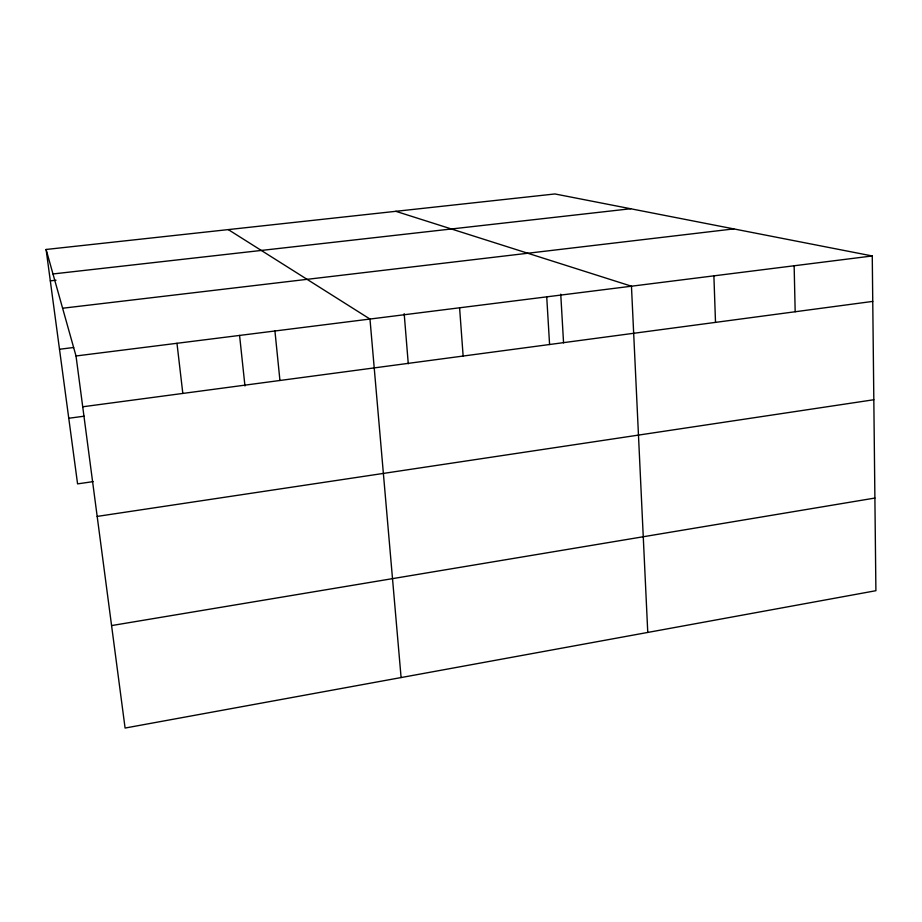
<?xml version="1.0" encoding="UTF-8"?>
<svg xmlns="http://www.w3.org/2000/svg" width="922" height="922" viewBox="0 0 922 922"><rect width="100%" height="100%" fill="white"/><g stroke="black" fill="none" stroke-linecap="round" stroke-linejoin="round"><path stroke-width="1.38" d="M111.585 625.577L874.897 498.053M97.179 516.412L873.826 399.745M93.134 481.63L77.575 483.877L46.1 249.47L554.963 193.954L872.258 255.959L875.9 590.702L125.092 728.046L76.019 355.973L46.1 249.47M68.77 418.265L84.144 416.191M82.726 406.786L872.754 301.402M76.019 355.973L872.258 255.959M59.504 349.254L73.645 347.502M62.604 308.236L733.808 228.898M50.318 280.864L56.035 280.219M52.98 273.961L630.671 208.741M395.826 211.311L631.455 286.2L647.763 632.434M228.276 229.59L369.976 319.047L401.093 677.555M176.978 343.295L182.821 393.44M239.57 335.412L244.964 385.961M274.929 330.986L279.942 380.486M404.182 313.653L408.273 363.798M459.594 307.798L463.132 356.042M546.723 296.849L549.581 344.517M560.749 294.176L563.561 342.88M713.893 275.851L715.507 322.377M794.142 265.767L795.179 311.751"/></g></svg>
